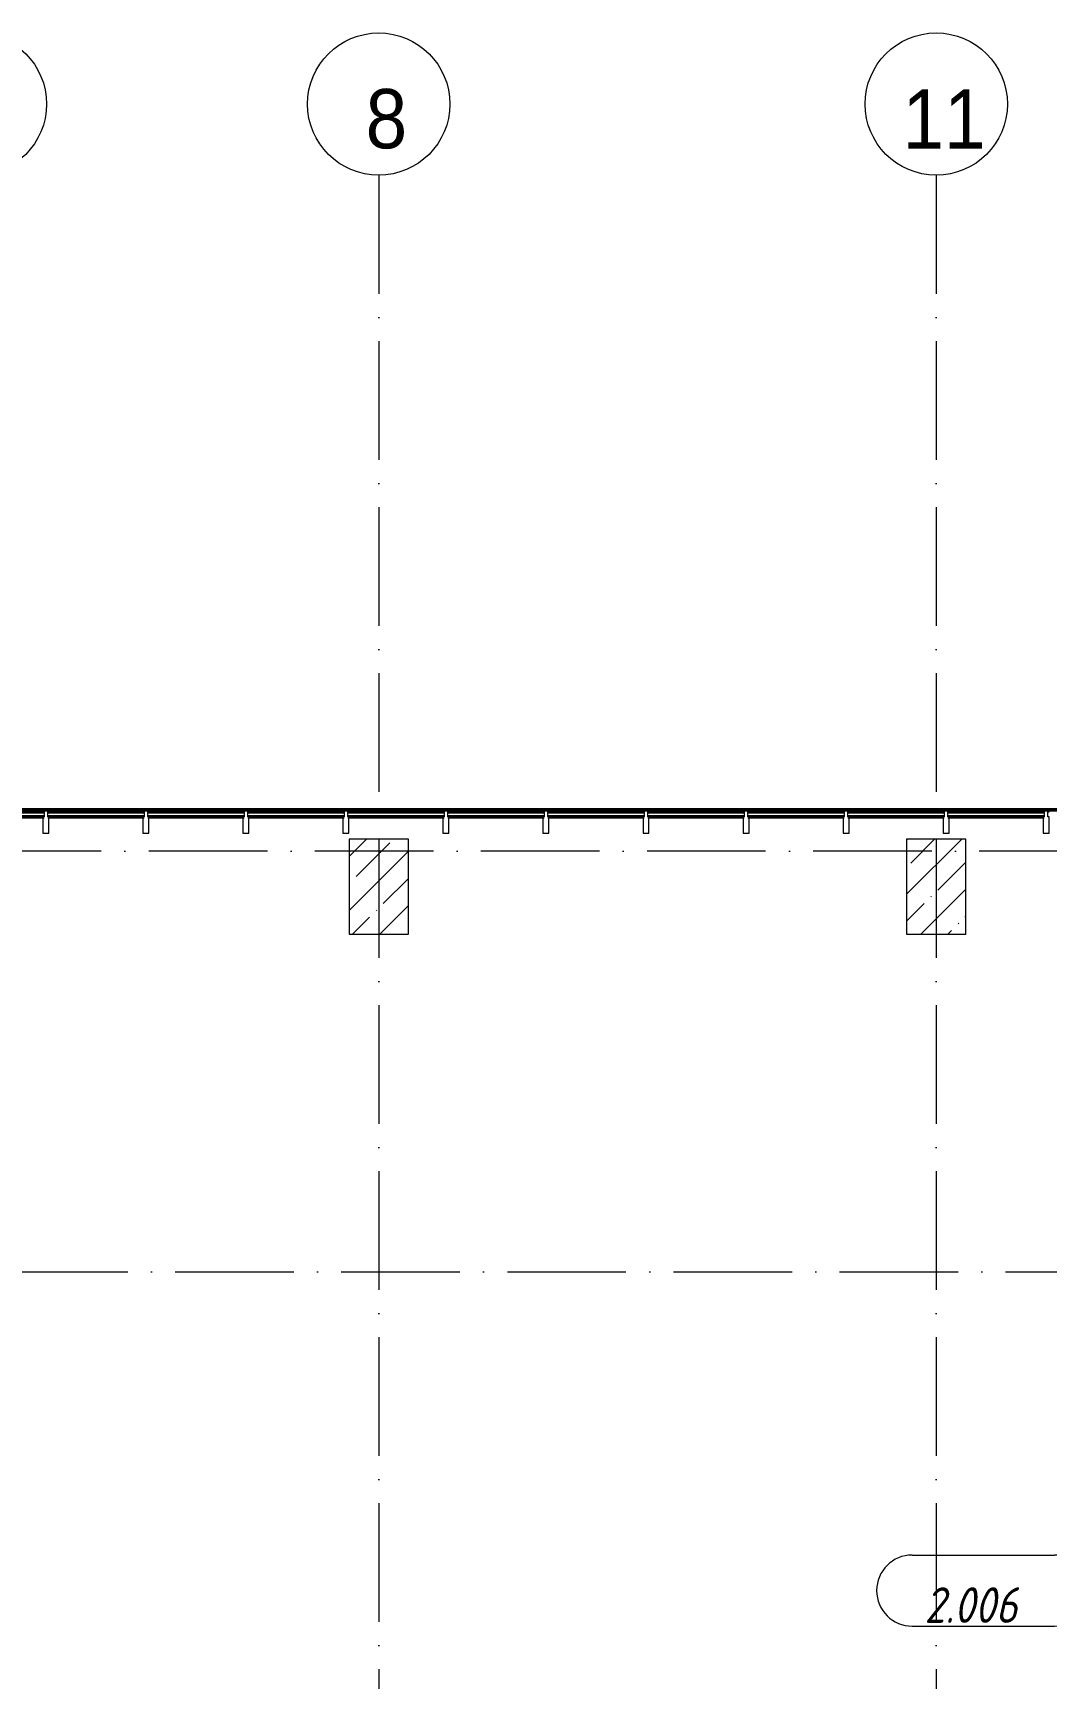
# Model space of a CAD drawing. Header units: millimetres. Extents: x -6467 to 106027, y -7090 to 195095.
# Drawn here: x 10444 to 18985, y 181220 to 195095 of the extents above; entities that cross this region are included whole.
import ezdxf

# ---------------------------------------------------------------- set-up
doc = ezdxf.new("R2010")
doc.units = ezdxf.units.MM
doc.linetypes.add('50_200_ШТРИХ_1Т_ш5_п1_п1_', pattern=[1400, 1000, -200, 0, -200])
for name, color, linetype, lineweight, true_color in [('A-AREA-IDEN-1', 7, 'Continuous', 9, 0xaaaaaa), ('Оси-1', 7, 'Continuous', 20, 0xaaaaaa), ('Оси-2', 7, 'Continuous', 9, 0xaaaaaa), ('Оси-3', 7, '50_200_ШТРИХ_1Т_ш5_п1_п1_', 9, 0xaaaaaa)]:
    doc.layers.add(name, color=color, linetype=linetype, lineweight=lineweight, true_color=true_color)
for name, color, linetype, lineweight in [('A-DETL-1', 7, 'Continuous', 50), ('A-GLAZ-CWMG', 7, 'Continuous', 9), ('A-GLAZ-CWMG-1', 7, 'Continuous', 20), ('S-COLS-1', 7, 'Continuous', 5)]:
    doc.layers.add(name, color=color, linetype=linetype, lineweight=lineweight)
doc.styles.add('Arial', font='arial.ttf', dxfattribs={"width": 0.9, "height": 500})
doc.styles.add('ISOCPEUR_I_1', font='isocpeui.ttf', dxfattribs={"width": 0.85, "height": 2.5})
pattern_1 = [(45, (109.45, 102614.03), (-228.0985, 228.0985), []), (45, (337.55, 102614.03), (-228.0985, 228.0985), [403.225, -80.645, 6.706, -73.939])]

# ---------------------------------------------------------------- blocks, each defined once
blk = doc.blocks.new('Прямоугольный импост - Импост структурный с накладкой - 180мм-22888393-АИ_План этажа Радиаторы_3')
at = {"layer": 'A-GLAZ-CWMG-1'}
for p, q in [((-25, 0), (-25, 17)), ((-25, 17), (25, 17)), ((-15, 0), (-25, 0)), ((-15, -40), (-15, 0)), ((25, 0), (15, 0)), ((15, 0), (15, -40)), ((25, 17), (25, 0)), ((-25, -180), (-25, -40)), ((-25, -40), (-15, -40)), ((15, -40), (25, -40)), ((25, -40), (25, -180)), ((25, -180), (-25, -180))]:
    blk.add_line(p, q, dxfattribs=at)
blk = doc.blocks.new('Ось сетки - Круг_Ø6_00__ISO-2_5_0_9K_-17386508-АИ_План этажа Радиаторы_3')
at = {"layer": 'Оси-1'}
blk.add_circle((0, 0), 3, dxfattribs=at)
blk = doc.blocks.new('AAR_СКБ_Марка_помещения_1_5 ммп - Номер-27962133-АИ_План этажа Радиаторы_3')
at = {"layer": 'A-AREA-IDEN-1'}
for p, q in [((-2.987, 3), (3.013, 3)), ((-2.987, 0), (3.013, 0))]:
    blk.add_line(p, q, dxfattribs=at)
for centre, start, end in [((-2.987, 1.5), 90, 270), ((3.013, 1.5), 270, 90)]:
    blk.add_arc(centre, 1.5, start, end, dxfattribs=at)

msp = doc.modelspace()

# ---------------------------------------------------------------- hatches: boundary and pattern name
at = {"layer": 'S-COLS-1'}
h = msp.add_hatch(dxfattribs=at)
h.set_pattern_fill('FP_1', color=256, style=0, pattern_type=2)
h.set_pattern_definition(pattern_1)
h.paths.add_polyline_path([(13609, 187495), (13609, 188295), (13109, 188295), (13109, 187495)])
h = msp.add_hatch(dxfattribs=at)
h.set_pattern_fill('FP_1', color=256, style=0, pattern_type=2)
h.set_pattern_definition(pattern_1)
h.paths.add_polyline_path([(18309, 187495), (18309, 188295), (17809, 188295), (17809, 187495)])

# ---------------------------------------------------------------- linework, layer by layer
at = {"layer": 'A-DETL-1'}
for p, q in [((20671, 188542), (9711, 188542)), ((9751, 188525), (10539, 188525)), ((9751, 188485), (10539, 188485)), ((10569, 188525), (11382, 188525)), ((10569, 188485), (11382, 188485)), ((11412, 188525), (12225, 188525)), ((11412, 188485), (12225, 188485)), ((12255, 188525), (13068, 188525)), ((12255, 188485), (13068, 188485)), ((13098, 188525), (13911, 188525)), ((13098, 188485), (13911, 188485)), ((13941, 188525), (14754, 188525)), ((13941, 188485), (14754, 188485)), ((14784, 188525), (15597, 188525)), ((14784, 188485), (15597, 188485)), ((15627, 188525), (16441, 188525)), ((15627, 188485), (16441, 188485)), ((16471, 188525), (17284, 188525)), ((16471, 188485), (17284, 188485)), ((17314, 188525), (18127, 188525)), ((17314, 188485), (18127, 188485)), ((18157, 188525), (18970, 188525)), ((18157, 188485), (18970, 188485))]:
    msp.add_line(p, q, dxfattribs=at)
at = {"layer": 'S-COLS-1'}
for p, q in [((13609, 188295), (13109, 188295)), ((13109, 188295), (13109, 187495)), ((13609, 187495), (13609, 188295)), ((18309, 188295), (17809, 188295)), ((17809, 188295), (17809, 187495)), ((18309, 187495), (18309, 188295)), ((13109, 187495), (13609, 187495)), ((17809, 187495), (18309, 187495))]:
    msp.add_line(p, q, dxfattribs=at)
at = {"layer": 'Оси-3'}
for p, q in [((13359, 193895), (13359, 155072)), ((18059, 193895), (18059, 155072)), ((104827, 188195), (-5158, 188195)), ((-5158, 184645), (104827, 184645))]:
    msp.add_line(p, q, dxfattribs=at)

# ---------------------------------------------------------------- block references
at = {"layer": 'A-AREA-IDEN-1', "xscale": 199.9999999999999, "yscale": 199.9999999999999, "zscale": 199.9999999999999}
msp.add_blockref('AAR_СКБ_Марка_помещения_1_5 ммп - Номер-27962133-АИ_План этажа Радиаторы_3', (18454, 181658), dxfattribs=at)
at = {"layer": 'A-GLAZ-CWMG', "extrusion": (0, 0, -1)}
for p in [(-10554, 188525), (-11397, 188525), (-12240, 188525), (-13083, 188525), (-13926, 188525), (-14769, 188525), (-15612, 188525), (-16456, 188525), (-17299, 188525), (-18142, 188525), (-18985, 188525)]:
    msp.add_blockref('Прямоугольный импост - Импост структурный с накладкой - 180мм-22888393-АИ_План этажа Радиаторы_3', p, dxfattribs=at)
at = {"layer": 'Оси-1', "xscale": 199.9999999999999, "yscale": 199.9999999999999, "zscale": 199.9999999999999}
msp.add_blockref('Ось сетки - Круг_Ø6_00__ISO-2_5_0_9K_-17386508-АИ_План этажа Радиаторы_3', (9959, 194495), dxfattribs=at)
at = {"layer": 'Оси-1', "xscale": 199.9999999999999, "yscale": 199.9999999999999, "zscale": 199.9999999999999, "rotation": 180}
for p in [(13359, 194495), (18059, 194495)]:
    msp.add_blockref('Ось сетки - Круг_Ø6_00__ISO-2_5_0_9K_-17386508-АИ_План этажа Радиаторы_3', p, dxfattribs=at)

# ---------------------------------------------------------------- texts
at = {"layer": 'A-AREA-IDEN-1', "insert": (18351, 181686), "char_height": 300, "width": 952, "attachment_point": 8, "line_spacing_factor": 1.139951, "style": 'ISOCPEUR_I_1'}
msp.add_mtext('\\pxqc,t8.46667,16.93333,25.4,33.86667,42.33333,50.8,59.26667,67.73333,76.2,84.66667,93.13333,101.6,110.06667,118.53333,127,135.46667,143.93333,152.4,160.86667,169.33333,177.8,186.26667,194.73333,203.2,211.66667,220.13333,228.6,237.06667,245.53333,254,262.46667,270.93333;{2.006}', dxfattribs=at)
at = {"layer": 'Оси-2', "char_height": 500, "attachment_point": 5, "line_spacing_factor": 0.936439, "style": 'Arial'}
for s, insert, width in [('\\pxqc,t4.572,9.144,13.716,18.288,22.86,27.432,32.004,36.576,41.148,45.72,50.292,54.864,59.436,64.008,68.58,73.152,77.724,82.296,86.868,91.44,96.012,100.584,105.156,109.728,114.3,118.872,123.444,128.016,132.588,137.16,141.732,146.304;{8}', (13424, 194368), 358.2), ('\\pxqc,t4.572,9.144,13.716,18.288,22.86,27.432,32.004,36.576,41.148,45.72,50.292,54.864,59.436,64.008,68.58,73.152,77.724,82.296,86.868,91.44,96.012,100.584,105.156,109.728,114.3,118.872,123.444,128.016,132.588,137.16,141.732,146.304;{11}', (18125, 194368), 702)]:
    msp.add_mtext(s, dxfattribs=dict(at, insert=insert, width=width))

doc.saveas('drawing.dxf')
